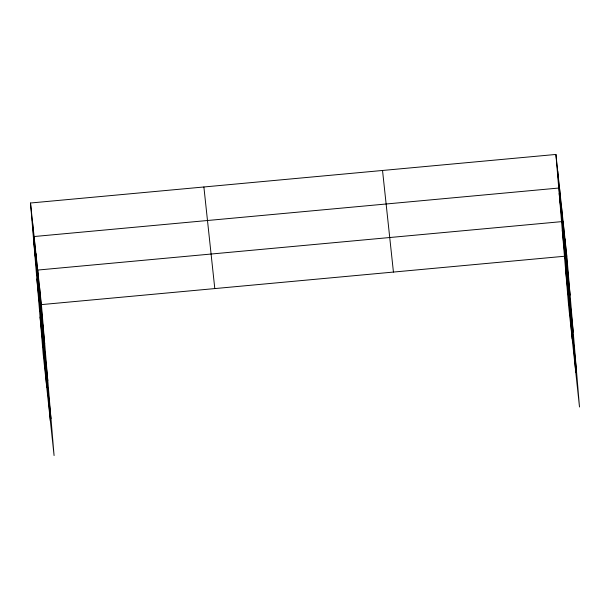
<?xml version="1.0" encoding="UTF-8"?>
<svg xmlns="http://www.w3.org/2000/svg" width="610" height="610" viewBox="0 0 610 610"><rect width="100%" height="100%" fill="white"/><g stroke="black" fill="none" stroke-linecap="round" stroke-linejoin="round"><path stroke-width="0.91" d="M30.5 203.008L41.411 304.611L54.084 455.556L43.173 353.96L30.5 203.008L555.916 154.444L566.827 256.04L579.5 406.992L568.589 305.389L555.916 154.444M41.411 304.611L566.827 256.04M559.195 193.5L570.106 295.095M562.298 230.427L573.202 332.023M565.493 268.469L576.397 370.064M382.531 170.472L393.435 272.068M203.885 186.98L214.796 288.583M33.779 242.071L44.69 343.666M36.882 278.999L47.793 380.594M40.077 317.04L50.988 418.635M564.967 238.769L568.253 277.825M575.794 372.443L563.114 221.499L37.698 270.062L50.378 421.014M561.314 204.731L564.593 243.794M572.188 338.916L559.515 187.971L34.099 236.535L46.779 387.487M557.715 171.204L560.994 210.267M39.559 287.34L42.837 326.396M35.898 253.302L39.177 292.365M32.299 219.775L35.578 258.838"/></g></svg>
